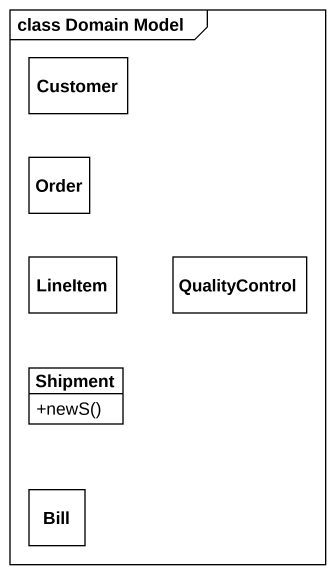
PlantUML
@startuml
mainframe class Domain Model
hide circle
hide empty members
skinparam classAttributeIconSize 0
class Customer
class Order
class LineItem
class QualityControl
class Shipment {
  +newS()
}
class Bill
@enduml
